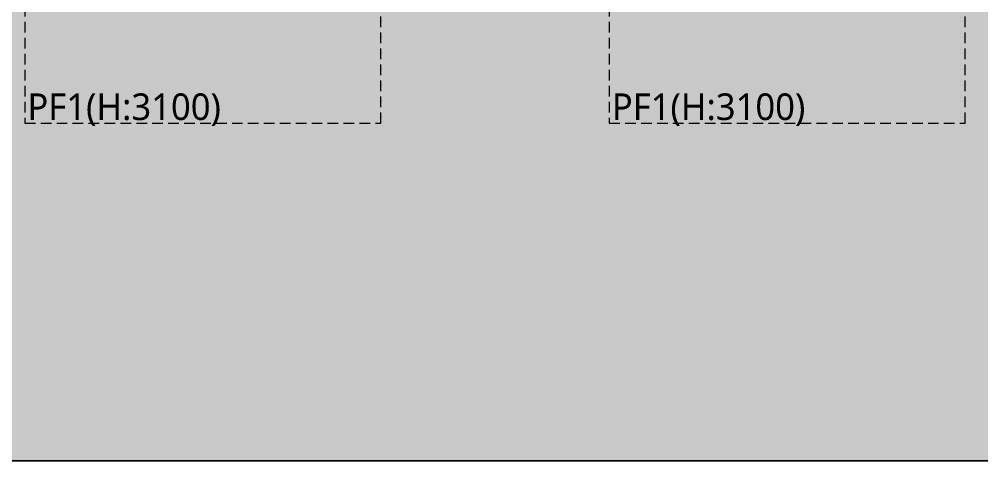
# Model space of a CAD drawing. Header units: millimetres. Extents: x 0 to 420000, y 0 to 297000.
# Drawn here: x 260558 to 278656, y 14450 to 22751 of the extents above; entities that cross this region are included whole.
import ezdxf
from ezdxf.enums import TextEntityAlignment as Align

# ---------------------------------------------------------------- set-up
doc = ezdxf.new("R2010")
doc.units = ezdxf.units.MM
doc.linetypes.add('HIDDEN', pattern=[0.375, 0.25, -0.125])
doc.layers.add('A-XXXX-HID', color=8, linetype='HIDDEN', lineweight=18)
doc.layers.add('A-XXXX-NPLT', color=144, linetype='Continuous', lineweight=15, plot=False)
doc.layers.add('A-XXXX-SOLD', color=252, linetype='Continuous')
doc.styles.add('맑은고딕', font='')
doc.styles.get('맑은고딕').set_extended_font_data('Malgun Gothic')

# ---------------------------------------------------------------- blocks, each defined once
blk = doc.blocks.new('PF1_2')
at = {"layer": 'A-XXXX-HID', "color": 0, "ltscale": 800}
blk.add_lwpolyline([(-3350, 0), (-3350, -3100), (3350, -3100), (3350, 0)], close=True, dxfattribs=at)
at = {"layer": 'A-XXXX-NPLT', "style": '맑은고딕'}
blk.add_text('PF1(H:3100)', height=500, dxfattribs=at).set_placement((-1480, -2845), align=Align.MIDDLE)

msp = doc.modelspace()

# ---------------------------------------------------------------- hatches: boundary and pattern name
at = {"layer": 'A-XXXX-SOLD'}
h = msp.add_hatch(color=256, dxfattribs=at)
h.dxf.hatch_style = 1
edge = h.paths.add_edge_path()
edge.add_line((188012.5, 23400), (110962.5, 23400))
edge.add_line((110962.5, 23400), (110962.5, 33150))
edge.add_line((110962.5, 33150), (101437.5, 33150))
edge.add_line((101437.5, 33150), (101437.5, 32915.6))
edge.add_arc((97287.5, -3706.2), 36856.3, 83.53481, 96.46519)
edge.add_line((93137.5, 32915.6), (93137.5, 33150))
edge.add_line((93137.5, 33150), (50200, 33150))
edge.add_line((50200, 33150), (50200, 14450))
edge.add_line((50200, 14450), (373825, 14450))
edge.add_line((373825, 14450), (373825, 33150))
edge.add_line((373825, 33150), (343047.9, 33150))
edge.add_line((343047.9, 33150), (343047.9, 32941.7))
edge.add_arc((327897.9, -517956.2), 551106.3, 88.424731, 91.575269)
edge.add_line((312747.9, 32941.7), (312747.9, 33150))
edge.add_line((312747.9, 33150), (309062.5, 33150))
edge.add_line((309062.5, 33150), (309062.5, 23400))
edge.add_line((309062.5, 23400), (232012.5, 23400))
edge.add_line((232012.5, 23400), (232012.5, 22750))
edge.add_line((232012.5, 22750), (188012.5, 22750))
edge.add_line((188012.5, 22750), (188012.5, 23400))

# ---------------------------------------------------------------- linework, layer by layer
at = {"layer": 'A-XXXX-NPLT'}
for points in [[(373825, 14450), (14450, 14450), (14450, 282550), (373825, 282550)], [(337700, 148500), (78800, 148500), (78800, 14450), (337700, 14450)]]:
    msp.add_lwpolyline(points, close=True, dxfattribs=at)

# ---------------------------------------------------------------- block references
for p in [(264012.5, 23900), (275012.5, 23900)]:
    msp.add_blockref('PF1_2', p)

doc.saveas('drawing.dxf')
